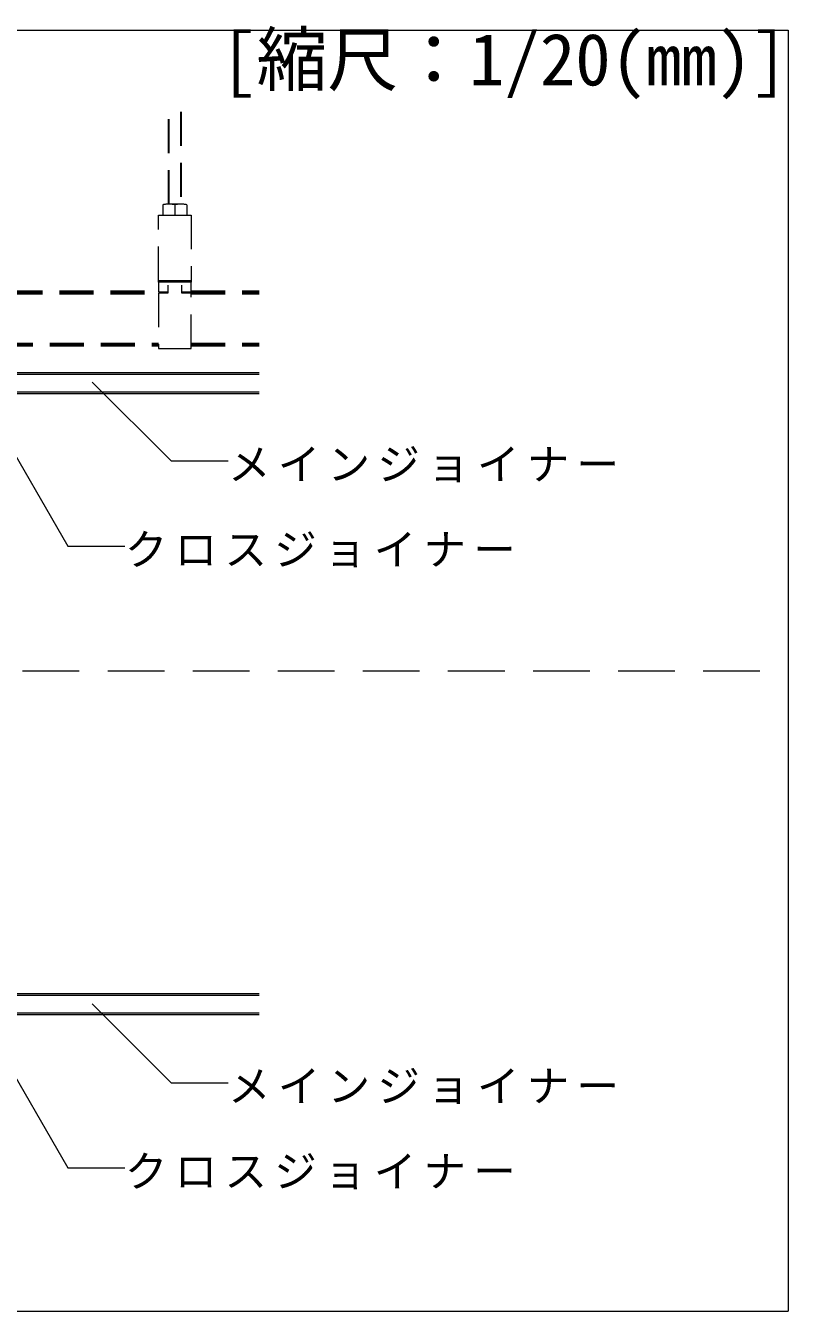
# Model space of a CAD drawing. Units: millimetres on the paper, with parts at other scales. Extents: x -195 to 195, y -140 to 138.
# Drawn here: x -28.89 to -2, y -65.29 to -19.97 of the extents above; entities that cross this region are included whole.
import ezdxf
from ezdxf.enums import TextEntityAlignment as Align

# ---------------------------------------------------------------- set-up
doc = ezdxf.new("R2010")
doc.units = ezdxf.units.MM
doc.linetypes.add('DASHED1', pattern=[1.8, 1.2, -0.6])
doc.linetypes.add('DASHED2', pattern=[3, 2, -1])
for name, color, linetype, lineweight in [('5-1_吊り材', 7, 'DASHED1', 18), ('5-2_メインジョイナー', 3, 'Continuous', 18), ('5-6_文字・矢印', 7, 'Continuous', 18), ('5-7_野縁受け', 6, 'DASHED1', 35), ('F-3_クロスジョイナー', 3, 'Continuous', 18)]:
    doc.layers.add(name, color=color, linetype=linetype, lineweight=lineweight)
doc.styles.add('ＭＳ ゴシック', font='')
doc.styles.get('ＭＳ ゴシック').set_extended_font_data('MS Gothic')

msp = doc.modelspace()

# ---------------------------------------------------------------- linework, layer by layer
at = {"layer": '5-1_吊り材'}
for p, q in [((-23.857, -26.26), (-23.857, -23.008)), ((-23.829, -26.26), (-23.829, -23.008)), ((-23.436, -23.008), (-23.436, -26.26)), ((-23.407, -23.008), (-23.407, -26.26)), ((-24.052, -26.28), (-24.052, -26.645)), ((-23.422, -26.26), (-23.842, -26.26)), ((-23.632, -26.28), (-23.632, -26.645)), ((-23.212, -26.28), (-23.212, -26.645)), ((-24.207, -26.645), (-23.057, -26.645)), ((-24.207, -28.95), (-24.207, -26.645)), ((-23.057, -26.645), (-23.057, -28.95)), ((-24.207, -29.007), (-24.207, -28.95)), ((-24.207, -28.95), (-23.057, -28.95)), ((-23.057, -28.95), (-23.057, -29.007)), ((-24.207, -29.007), (-24.207, -29.352)), ((-23.057, -29.007), (-24.207, -29.007)), ((-24.207, -29.352), (-23.882, -29.352)), ((-23.882, -29.397), (-24.207, -29.397)), ((-24.207, -29.397), (-24.207, -31.345)), ((-23.882, -29.118), (-23.882, -29.397)), ((-23.382, -29.397), (-23.382, -29.118)), ((-23.382, -29.352), (-23.057, -29.352)), ((-23.057, -29.397), (-23.382, -29.397)), ((-23.057, -29.352), (-23.057, -29.007)), ((-23.057, -31.345), (-23.057, -29.397)), ((-24.207, -31.345), (-23.057, -31.345))]:
    msp.add_line(p, q, dxfattribs=at)
for centre in [(-23.842, -27.373), (-23.422, -27.373)]:
    msp.add_arc(centre, 1.113, 79.1199, 100.8801, dxfattribs=at)
at = {"layer": '5-2_メインジョイナー'}
for p, q in [((-29.8, -32.195), (-20.662, -32.195)), ((-29.8, -32.255), (-20.662, -32.255)), ((-30.325, -32.88), (-20.662, -32.88)), ((-30.325, -32.93), (-20.662, -32.93)), ((-29.8, -54.088), (-20.662, -54.088)), ((-29.8, -54.148), (-20.662, -54.148)), ((-30.325, -54.773), (-20.662, -54.773)), ((-30.325, -54.823), (-20.662, -54.823))]:
    msp.add_line(p, q, dxfattribs=at)
at = {"layer": '5-6_文字・矢印'}
for p, q in [((-30.723, -32.571), (-27.404, -38.319)), ((-26.542, -32.536), (-23.767, -35.312)), ((-23.767, -35.312), (-21.757, -35.312)), ((-27.404, -38.319), (-25.395, -38.319)), ((-30.723, -54.49), (-27.404, -60.238)), ((-26.542, -54.456), (-23.767, -57.232)), ((-23.767, -57.232), (-21.757, -57.232)), ((-27.404, -60.238), (-25.395, -60.238))]:
    msp.add_line(p, q, dxfattribs=at)
at = {"layer": '5-7_野縁受け'}
for p, q in [((-29.5, -29.345), (-24.207, -29.345)), ((-29.5, -29.405), (-24.207, -29.405)), ((-23.057, -29.345), (-20.662, -29.345)), ((-23.057, -29.405), (-20.662, -29.405)), ((-29.838, -31.185), (-24.207, -31.185)), ((-29.838, -31.245), (-24.207, -31.245)), ((-23.057, -31.185), (-20.662, -31.185)), ((-23.057, -31.245), (-20.662, -31.245))]:
    msp.add_line(p, q, dxfattribs=at)
at = {"layer": 'F-3_クロスジョイナー'}
for p, q in [((-191, -20.125), (-2, -20.125)), ((-2, -20.125), (-2, -65.29)), ((-191, -65.29), (-2, -65.29))]:
    msp.add_line(p, q, dxfattribs=at)
at = {"layer": 'F-3_クロスジョイナー', "linetype": 'DASHED2'}
msp.add_line((-191, -42.708), (-2, -42.708), dxfattribs=at)

# ---------------------------------------------------------------- texts
at = {"layer": '5-6_文字・矢印', "char_height": 1.1, "attachment_point": 7, "style": 'ＭＳ ゴシック'}
for s, insert in [('\\T1.17;メインジョイナー', (-21.757, -36.062)), ('\\T1.17;クロスジョイナー', (-25.395, -39.069)), ('\\T1.17;メインジョイナー', (-21.757, -57.982)), ('\\T1.17;クロスジョイナー', (-25.395, -60.988))]:
    msp.add_mtext(s, dxfattribs=dict(at, insert=insert))
at = {"layer": 'F-3_クロスジョイナー', "color": 7, "style": 'ＭＳ ゴシック'}
msp.add_text('[縮尺：1/20(mm)]', height=1.833, dxfattribs=at).set_placement((-22, -22.625), align=Align.BOTTOM_LEFT)

doc.saveas('drawing.dxf')
